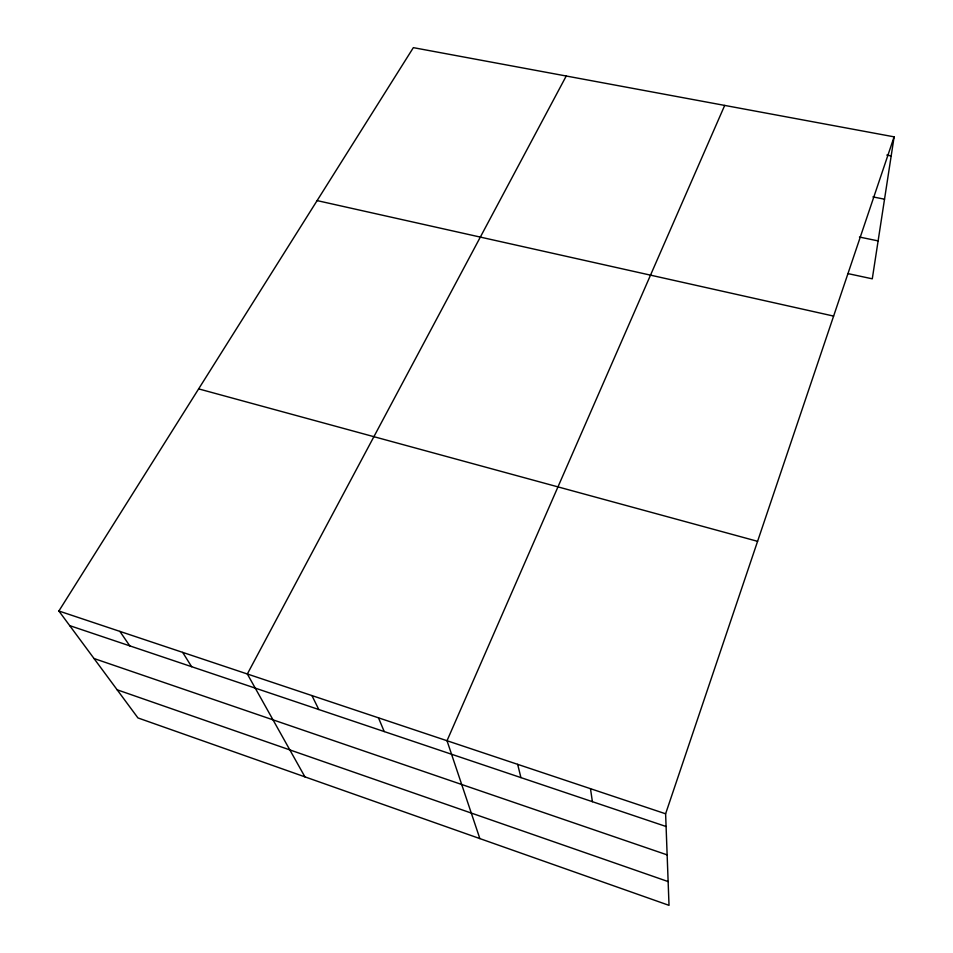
<?xml version="1.0" encoding="UTF-8"?>
<svg xmlns="http://www.w3.org/2000/svg" width="953" height="953" viewBox="0 0 953 953"><rect width="100%" height="100%" fill="white"/><g stroke="black" fill="none" stroke-linecap="round" stroke-linejoin="round"><path stroke-width="1.43" d="M894.117 136.851L665.611 813.791L669.018 905.35L137.947 717.931L58.883 611.004L413.352 47.65L894.117 136.851L872.281 278.824L847.991 273.618M724.697 105.414L447.017 740.731L479.859 838.592M566.237 76.014L247.339 673.997L304.924 776.862M886.814 155.089L891.186 155.923M872.948 196.902L884.527 199.201M859.451 237.047L878.106 240.895M317.111 200.606L833.613 316.086M198.641 388.884L757.587 541.328M58.883 611.004L665.611 813.791M69.688 625.621L666.087 826.501M94.002 658.511L667.136 854.877M117.136 689.793L668.136 881.573M119.887 631.398L129.787 645.872M182.678 652.388L191.613 666.695M311.953 695.595L318.802 709.532M378.484 717.823L384.214 731.559M517.658 764.342L520.922 777.612M590.479 788.691L592.397 801.687"/></g></svg>
